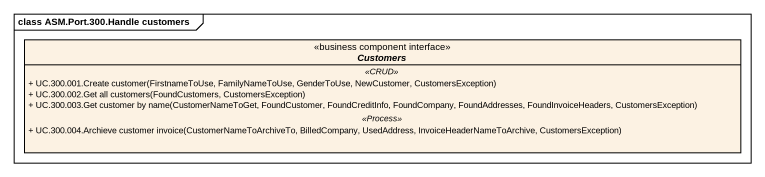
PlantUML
@startuml
mainframe class ASM.Port.300.Handle customers
hide circle
hide empty members
skinparam classAttributeIconSize 0
interface Customers <<business component interface>> {
  .. <<CRUD>> ..
  + UC.300.001.Create customer(FirstnameToUse, FamilyNameToUse, GenderToUse, NewCustomer, CustomersException)
  + UC.300.002.Get all customers(FoundCustomers, CustomersException)
  + UC.300.003.Get customer by name(CustomerNameToGet, FoundCustomer, FoundCreditInfo, FoundCompany, FoundAddresses, FoundInvoiceHeaders, CustomersException)
  .. <<Process>> ..
  + UC.300.004.Archieve customer invoice(CustomerNameToArchiveTo, BilledCompany, UsedAddress, InvoiceHeaderNameToArchive, CustomersException)
}
@enduml
